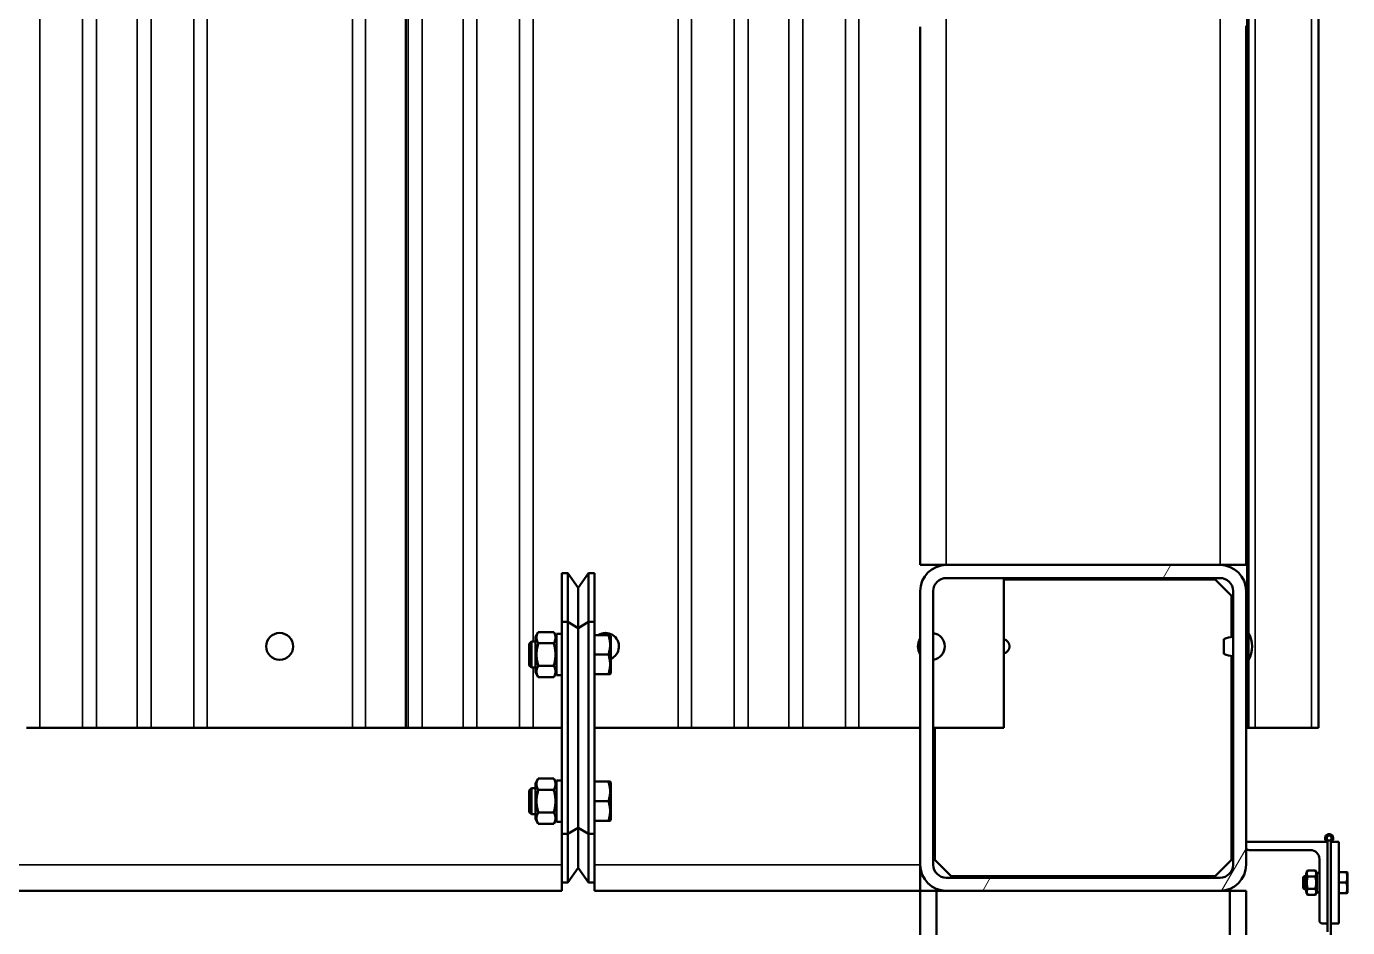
# Model space of a CAD drawing. Header units: millimetres. Extents: x 0 to 25230, y 0 to 17820.
# Drawn here: x 6666 to 7274, y 6576 to 6991 of the extents above; entities that cross this region are included whole.
import ezdxf

# ---------------------------------------------------------------- set-up
doc = ezdxf.new("R2010")
doc.units = ezdxf.units.MM
doc.header["$LTSCALE"] = 30
for name, color, linetype, lineweight in [('Видимые тонкие (ГОСТ)', 7, 'Continuous', 35), ('Видимый контур (ГОСТ)', 7, 'Continuous', 50), ('Штриховка (ГОСТ)', 7, 'Continuous', 18)]:
    doc.layers.add(name, color=color, linetype=linetype, lineweight=lineweight)

msp = doc.modelspace()

# ---------------------------------------------------------------- hatches: boundary and pattern name
at = {"layer": 'Штриховка (ГОСТ)'}
h = msp.add_hatch(dxfattribs=at)
h.set_pattern_fill('ANSI31', color=256, scale=762, angle=14.9999778, style=0)
h.set_pattern_definition([(60, (0, 0), (-82.4889, 47.625), [])])
edge = h.paths.add_edge_path()
edge.add_ellipse((7089.3456, 6605.0684), major_axis=(0, -12), ratio=1, start_angle=270, end_angle=360)
edge.add_line((7089.3456, 6593.0684), (7215.3456, 6593.0684))
edge.add_ellipse((7215.3456, 6605.0684), major_axis=(12, 0), ratio=1, start_angle=270, end_angle=360)
edge.add_line((7227.3456, 6605.0684), (7227.3456, 6731.0684))
edge.add_ellipse((7215.3456, 6731.0684), major_axis=(0, 12), ratio=1, start_angle=270, end_angle=360)
edge.add_line((7215.3456, 6743.0684), (7089.3456, 6743.0684))
edge.add_ellipse((7089.3456, 6731.0684), major_axis=(-12, 0), ratio=1, start_angle=270, end_angle=360)
edge.add_line((7077.3456, 6731.0684), (7077.3456, 6605.0684))
edge = h.paths.add_edge_path(flags=0)
edge.add_line((7089.3456, 6737.0684), (7215.3456, 6737.0684))
edge.add_ellipse((7215.3456, 6731.0684), major_axis=(6, 0), ratio=1, start_angle=0, end_angle=90, ccw=False)
edge.add_line((7221.3456, 6731.0684), (7221.3456, 6605.0684))
edge.add_ellipse((7215.3456, 6605.0684), major_axis=(0, -6), ratio=1, start_angle=0, end_angle=90, ccw=False)
edge.add_line((7215.3456, 6599.0684), (7089.3456, 6599.0684))
edge.add_ellipse((7089.3456, 6605.0684), major_axis=(-6, 0), ratio=1, start_angle=0, end_angle=90, ccw=False)
edge.add_line((7083.3456, 6605.0684), (7083.3456, 6731.0684))
edge.add_ellipse((7089.3456, 6731.0684), major_axis=(0, 6), ratio=1, start_angle=0, end_angle=90, ccw=False)

# ---------------------------------------------------------------- linework, layer by layer
at = {"layer": 'Видимые тонкие (ГОСТ)'}
for p, q in [((7231.4627, 6668.0684), (7231.4627, 8453.0684)), ((7257.4594, 6668.0684), (7257.4594, 8453.0684)), ((6672.0415, 8415.5684), (6672.0415, 6668.0684)), ((6691.6902, 8415.5684), (6691.6902, 6668.0684)), ((6698.0923, 8415.5684), (6698.0923, 6668.0684)), ((6716.877, 8415.5684), (6716.877, 6668.0684)), ((6723.2792, 6668.0684), (6723.2792, 8415.5684)), ((6742.9273, 8415.5684), (6742.9273, 6668.0684)), ((6749.0901, 8415.5684), (6749.0901, 6668.0684)), ((6815.9424, 8415.5684), (6815.9424, 6668.0684)), ((6822.0464, 8415.5684), (6822.0464, 6668.0684)), ((6841.6902, 8415.5684), (6841.6902, 6668.0684)), ((6848.0923, 8415.5684), (6848.0923, 6668.0684)), ((6866.877, 8415.5684), (6866.877, 6668.0684)), ((6873.2791, 8415.5684), (6873.2791, 6668.0684)), ((6892.9278, 8415.5684), (6892.9278, 6668.0684)), ((6965.8788, 8415.5684), (6965.8788, 6668.0684)), ((6972.0415, 8415.5684), (6972.0415, 6668.0684)), ((6991.6902, 8415.5684), (6991.6902, 6668.0684)), ((6998.0923, 8415.5684), (6998.0923, 6668.0684)), ((7016.877, 8415.5684), (7016.877, 6668.0684)), ((7023.2791, 8415.5684), (7023.2791, 6668.0684)), ((7042.9278, 8415.5684), (7042.9278, 6668.0684)), ((7049.0905, 8415.5684), (7049.0905, 6668.0684)), ((6899.0905, 8353.3184), (6899.0905, 6707.8184)), ((7089.3456, 6743.0684), (7089.3456, 7007.7085)), ((7215.3456, 6743.0684), (7215.3456, 7008.2335)), ((7227.7956, 6703.7684), (7227.7956, 6707.3684)), ((6899.0905, 6695.8184), (6899.0905, 6668.0684)), ((6912.3456, 6605.0684), (6648.9615, 6605.0684)), ((7077.3456, 6605.0684), (6927.3456, 6605.0684))]:
    msp.add_line(p, q, dxfattribs=at)
at = {"layer": 'Видимый контур (ГОСТ)'}
for p, q in [((7227.8706, 6668.0684), (7227.8706, 8453.0684)), ((7228.3956, 6668.0684), (7228.3956, 8453.0684)), ((7260.6456, 6668.0684), (7260.6456, 8452.854)), ((6840.5397, 8415.5684), (6840.5397, 6668.0684)), ((7077.3456, 6743.0684), (7077.3456, 6990.7379)), ((7227.3456, 6743.0684), (7227.3456, 6991.2629)), ((6915.1192, 6739.3184), (6912.3456, 6739.3184)), ((6912.3456, 6716.8184), (6912.3456, 6739.3184)), ((6919.8456, 6732.5684), (6915.1192, 6739.3184)), ((6915.1192, 6739.3184), (6915.1192, 6716.8184)), ((6924.572, 6739.3184), (6919.8456, 6732.5684)), ((6924.572, 6739.3184), (6927.3456, 6739.3184)), ((6924.572, 6716.8184), (6924.572, 6739.3184)), ((6927.3456, 6739.3184), (6927.3456, 6716.8184)), ((7089.3456, 6743.0684), (7077.3456, 6743.0684)), ((7215.3456, 6743.0684), (7089.3456, 6743.0684)), ((7227.3456, 6743.0684), (7215.3456, 6743.0684)), ((7089.3456, 6737.0684), (7215.3456, 6737.0684)), ((7115.8788, 6737.0684), (7115.8788, 6668.0684)), ((7213.0956, 6736.3184), (7115.8788, 6736.3184)), ((7148.4603, 6737.0684), (7148.4603, 6736.3184)), ((7220.5956, 6728.8184), (7213.0956, 6736.3184)), ((6919.8456, 6732.5684), (6919.8456, 6714.0225)), ((6919.8456, 6714.0225), (6919.8456, 6732.5684)), ((7077.3456, 6731.0684), (7077.3456, 6605.0684)), ((7083.3456, 6605.0684), (7083.3456, 6731.0684)), ((7220.5956, 6709.9332), (7220.5956, 6728.8184)), ((7221.3456, 6731.0684), (7221.3456, 6605.0684)), ((7227.3456, 6605.0684), (7227.3456, 6731.0684)), ((6915.1192, 6716.8184), (6912.3456, 6716.8184)), ((6912.3456, 6619.3184), (6912.3456, 6716.8184)), ((6919.8456, 6714.0225), (6915.1192, 6716.8184)), ((6915.1192, 6716.8184), (6915.1192, 6619.3184)), ((6924.572, 6716.8184), (6919.8456, 6714.0225)), ((6924.572, 6716.8184), (6927.3456, 6716.8184)), ((6924.572, 6619.3184), (6924.572, 6716.8184)), ((6927.3456, 6716.8184), (6927.3456, 6619.3184)), ((6900.1956, 6709.9184), (6901.5191, 6712.2107)), ((6900.1956, 6709.9184), (6900.1956, 6693.7184)), ((6901.5191, 6712.2107), (6908.6221, 6712.2107)), ((6909.9456, 6709.9184), (6908.6221, 6712.2107)), ((6909.9456, 6692.3309), (6909.9456, 6711.3059)), ((6912.3456, 6711.3059), (6909.9456, 6711.3059)), ((6919.8456, 6714.0225), (6919.8456, 6622.1144)), ((6919.8456, 6622.1144), (6919.8456, 6714.0225)), ((6933.782, 6710.8184), (6927.3456, 6710.8184)), ((6934.5858, 6710.8184), (6933.782, 6710.8184)), ((6934.8456, 6710.3684), (6934.5858, 6710.8184)), ((6934.8456, 6710.3684), (6934.8456, 6693.2684)), ((7217.1306, 6708.9736), (7217.1306, 6702.1633)), ((6897.3456, 6706.8184), (6898.3456, 6707.8184)), ((6897.3456, 6696.8184), (6897.3456, 6706.8184)), ((6898.3456, 6707.8184), (6898.3456, 6695.8184)), ((6900.1956, 6707.8184), (6898.3456, 6707.8184)), ((6901.5191, 6707.0146), (6908.6221, 6707.0146)), ((7227.7956, 6707.3684), (7227.3456, 6707.3684)), ((7227.7956, 6703.7684), (7227.3456, 6703.7684)), ((6897.3456, 6696.8184), (6898.3456, 6695.8184)), ((6901.5191, 6696.6223), (6908.6221, 6696.6223)), ((6933.782, 6701.8184), (6927.3456, 6701.8184)), ((7220.5956, 6607.3184), (7220.5956, 6701.2037)), ((6900.1956, 6695.8184), (6898.3456, 6695.8184)), ((6900.1956, 6693.7184), (6901.5191, 6691.4261)), ((6901.5191, 6691.4261), (6908.6221, 6691.4261)), ((6909.9456, 6693.7184), (6908.6221, 6691.4261)), ((6912.3456, 6692.3309), (6909.9456, 6692.3309)), ((6933.782, 6692.8184), (6927.3456, 6692.8184)), ((6933.782, 6692.8184), (6934.5858, 6692.8184)), ((6934.8456, 6693.2684), (6934.5858, 6692.8184)), ((6672.0415, 6668.0684), (6665.8788, 6668.0684)), ((6691.6902, 6668.0684), (6672.0415, 6668.0684)), ((6691.6902, 6668.0684), (6698.0923, 6668.0684)), ((6716.877, 6668.0684), (6698.0923, 6668.0684)), ((6716.877, 6668.0684), (6723.2792, 6668.0684)), ((6742.9273, 6668.0684), (6723.2792, 6668.0684)), ((6749.0901, 6668.0684), (6742.9273, 6668.0684)), ((6815.9424, 6668.0684), (6749.0901, 6668.0684)), ((6822.0464, 6668.0684), (6815.9424, 6668.0684)), ((6840.5397, 6668.0684), (6822.0464, 6668.0684)), ((6841.6902, 6668.0684), (6840.5397, 6668.0684)), ((6841.6902, 6668.0684), (6848.0923, 6668.0684)), ((6866.877, 6668.0684), (6848.0923, 6668.0684)), ((6866.877, 6668.0684), (6873.2791, 6668.0684)), ((6892.9278, 6668.0684), (6873.2791, 6668.0684)), ((6899.0905, 6668.0684), (6892.9278, 6668.0684)), ((6912.3456, 6668.0684), (6899.0905, 6668.0684)), ((6965.8788, 6668.0684), (6927.3456, 6668.0684)), ((6972.0415, 6668.0684), (6965.8788, 6668.0684)), ((6991.6902, 6668.0684), (6972.0415, 6668.0684)), ((6991.6902, 6668.0684), (6998.0923, 6668.0684)), ((7016.877, 6668.0684), (6998.0923, 6668.0684)), ((7016.877, 6668.0684), (7023.2791, 6668.0684)), ((7042.9278, 6668.0684), (7023.2791, 6668.0684)), ((7049.0905, 6668.0684), (7042.9278, 6668.0684)), ((7077.3456, 6668.0684), (7049.0905, 6668.0684)), ((7115.8788, 6668.0684), (7083.3456, 6668.0684)), ((7084.0956, 6668.0684), (7084.0956, 6607.3184)), ((7228.3956, 6668.0684), (7227.8706, 6668.0684)), ((7231.4627, 6668.0684), (7228.3956, 6668.0684)), ((7257.4594, 6668.0684), (7231.4627, 6668.0684)), ((7257.4594, 6668.0684), (7260.6456, 6668.0684)), ((6900.1956, 6642.4184), (6901.5191, 6644.7107)), ((6900.1956, 6642.4184), (6900.1956, 6626.2184)), ((6901.5191, 6644.7107), (6908.6221, 6644.7107)), ((6909.9456, 6642.4184), (6908.6221, 6644.7107)), ((6909.9456, 6624.8309), (6909.9456, 6643.8059)), ((6912.3456, 6643.8059), (6909.9456, 6643.8059)), ((6933.782, 6643.3184), (6927.3456, 6643.3184)), ((6934.5858, 6643.3184), (6933.782, 6643.3184)), ((6934.8456, 6642.8684), (6934.5858, 6643.3184)), ((6934.8456, 6642.8684), (6934.8456, 6625.7684)), ((6897.3456, 6639.3184), (6898.3456, 6640.3184)), ((6897.3456, 6629.3184), (6897.3456, 6639.3184)), ((6898.3456, 6640.3184), (6898.3456, 6628.3184)), ((6900.1956, 6640.3184), (6898.3456, 6640.3184)), ((6901.5191, 6639.5146), (6908.6221, 6639.5146)), ((6897.3456, 6629.3184), (6898.3456, 6628.3184)), ((6933.782, 6634.3184), (6927.3456, 6634.3184)), ((6900.1956, 6628.3184), (6898.3456, 6628.3184)), ((6900.1956, 6626.2184), (6901.5191, 6623.9261)), ((6901.5191, 6629.1223), (6908.6221, 6629.1223)), ((6901.5191, 6623.9261), (6908.6221, 6623.9261)), ((6909.9456, 6626.2184), (6908.6221, 6623.9261)), ((6912.3456, 6624.8309), (6909.9456, 6624.8309)), ((6933.782, 6625.3184), (6927.3456, 6625.3184)), ((6933.782, 6625.3184), (6934.5858, 6625.3184)), ((6934.8456, 6625.7684), (6934.5858, 6625.3184)), ((6915.1192, 6619.3184), (6912.3456, 6619.3184)), ((6912.3456, 6596.8184), (6912.3456, 6619.3184)), ((6919.8456, 6622.1144), (6915.1192, 6619.3184)), ((6915.1192, 6619.3184), (6915.1192, 6596.8184)), ((6924.572, 6619.3184), (6919.8456, 6622.1144)), ((6919.8456, 6622.1144), (6919.8456, 6603.5684)), ((6919.8456, 6603.5684), (6919.8456, 6622.1144)), ((6924.572, 6596.8184), (6924.572, 6619.3184)), ((6924.572, 6619.3184), (6927.3456, 6619.3184)), ((6927.3456, 6619.3184), (6927.3456, 6596.8184)), ((7264.8456, 6615.5684), (7227.3456, 6615.5684)), ((7228.6956, 6611.8184), (7256.9706, 6611.8184)), ((7264.8456, 6578.0684), (7264.8456, 6615.5684)), ((7264.8456, 6614.8184), (7264.8456, 6574.209)), ((7266.3456, 6615.5684), (7266.3456, 6578.0684)), ((7266.3456, 6615.5684), (7270.0956, 6615.5684)), ((7266.3456, 4141.0996), (7266.3456, 6614.8184)), ((7270.0956, 6615.5684), (7270.0956, 6578.0684)), ((7077.3456, 6605.0684), (7077.3456, 6593.0684)), ((7084.0956, 6607.3184), (7091.5956, 6599.8184)), ((7213.0956, 6599.8184), (7220.5956, 6607.3184)), ((7261.0956, 6607.6934), (7261.0956, 6579.4184)), ((6919.8456, 6603.5684), (6915.1192, 6596.8184)), ((6919.8456, 6603.5684), (6924.572, 6596.8184)), ((7215.3456, 6599.0684), (7089.3456, 6599.0684)), ((7091.5956, 6599.8184), (7213.0956, 6599.8184)), ((7253.5956, 6599.3184), (7254.0956, 6599.8184)), ((7253.5956, 6594.3184), (7253.5956, 6599.3184)), ((7254.0956, 6599.8184), (7254.0956, 6593.8184)), ((7255.0206, 6599.8184), (7254.0956, 6599.8184)), ((7255.0206, 6601.2059), (7255.7375, 6602.4476)), ((7255.0206, 6601.2059), (7255.0206, 6592.4309)), ((7255.7375, 6602.4476), (7259.1787, 6602.4476)), ((7255.7375, 6599.633), (7259.1787, 6599.633)), ((7259.8956, 6601.2059), (7259.1787, 6602.4476)), ((7259.8956, 6592.2434), (7259.8956, 6601.3934)), ((7261.0956, 6601.3934), (7259.8956, 6601.3934)), ((7273.4945, 6601.6934), (7270.0956, 6601.6934)), ((7273.9299, 6601.6934), (7273.4945, 6601.6934)), ((7274.0706, 6601.4497), (7273.9299, 6601.6934)), ((7274.0706, 6601.4497), (7274.0706, 6592.1872)), ((6912.3456, 6593.0684), (6647.0646, 6593.0684)), ((6915.1192, 6596.8184), (6912.3456, 6596.8184)), ((6912.3456, 6596.8184), (6912.3456, 6593.0684)), ((6924.572, 6596.8184), (6927.3456, 6596.8184)), ((6927.3456, 6596.8184), (6927.3456, 6593.0684)), ((7077.3456, 6593.0684), (6927.3456, 6593.0684)), ((7077.3456, 6480.5684), (7077.3456, 6593.0684)), ((7084.8456, 6593.0684), (7077.3456, 6593.0684)), ((7084.8456, 6593.0684), (7089.3456, 6593.0684)), ((7084.8456, 6480.5684), (7084.8456, 6593.0684)), ((7089.3456, 6593.0684), (7215.3456, 6593.0684)), ((7215.3456, 6593.0684), (7219.8456, 6593.0684)), ((7227.3456, 6593.0684), (7219.8456, 6593.0684)), ((7219.8456, 6593.0684), (7219.8456, 6480.5684)), ((7227.3456, 6593.0684), (7227.3456, 6480.5684)), ((7253.5956, 6594.3184), (7254.0956, 6593.8184)), ((7255.0206, 6593.8184), (7254.0956, 6593.8184)), ((7255.7375, 6594.0039), (7259.1787, 6594.0039)), ((7273.4945, 6596.8184), (7270.0956, 6596.8184)), ((7255.0206, 6592.4309), (7255.7375, 6591.1893)), ((7255.7375, 6591.1893), (7259.1787, 6591.1893)), ((7259.8956, 6592.4309), (7259.1787, 6591.1893)), ((7261.0956, 6592.2434), (7259.8956, 6592.2434)), ((7273.4945, 6591.9434), (7270.0956, 6591.9434)), ((7273.4945, 6591.9434), (7273.9299, 6591.9434)), ((7274.0706, 6592.1872), (7273.9299, 6591.9434)), ((7262.4456, 6578.0684), (7264.8456, 6578.0684)), ((7266.3456, 6578.0684), (7270.0956, 6578.0684))]:
    msp.add_line(p, q, dxfattribs=at)
for centre, radius in [((6782.4655, 6705.5684), 6.1913), ((7265.5956, 6617.334), 1.125)]:
    msp.add_circle(centre, radius, dxfattribs=at)
for centre, radius, start, end in [((7089.3456, 6731.0684), 12, 90, 180), ((7215.3456, 6731.0684), 12, 0, 90), ((7089.3456, 6731.0684), 6, 90, 180), ((7215.3456, 6731.0684), 6, 0, 90), ((6932.4655, 6705.5684), 6.1913, 292.6081559, 122.0083427), ((7082.4655, 6705.5684), 6.1913, 145.7877422, 214.2122578), ((7082.4655, 6705.5684), 6.1913, 278.1722377, 81.8277623), ((7115.0471, 6705.5684), 3.4052, 284.1369698, 75.8630302), ((7222.1327, 6697.6464), 12.3825, 93.6444602, 113.8262664), ((7218.3524, 6705.5684), 11.7982, 328.3476918, 31.6523082), ((7227.7956, 6707.9684), 0.6, 270, 277.1807558), ((7227.7956, 6703.1684), 0.6, 82.8192442, 90), ((7222.1327, 6713.4905), 12.3825, 246.1737336, 266.3555398), ((7265.5956, 6617.334), 1.875, 311.8103149, 228.1896851), ((7228.6956, 6613.1684), 1.35, 180, 270), ((7256.9706, 6607.6934), 4.125, 0, 90), ((7263.3456, 6614.8184), 1.5, 0, 48.1896851), ((7267.8456, 6614.8184), 1.5, 131.8103149, 180), ((7089.3456, 6605.0684), 12, 180, 270), ((7089.3456, 6605.0684), 6, 180, 270), ((7215.3456, 6605.0684), 6, 270, 0), ((7215.3456, 6605.0684), 12, 270, 0), ((7262.4456, 6579.4184), 1.35, 180, 270)]:
    msp.add_arc(centre, radius, start, end, dxfattribs=at)
for points, weights in [([(6901.5191, 6712.2107), (6900.0191, 6709.6127), (6901.5191, 6707.0146)], [1, 1.15470053838, 1]), ([(6908.6221, 6707.0146), (6910.1221, 6709.6127), (6908.6221, 6712.2107)], [1, 1.15470053838, 1]), ([(6933.782, 6710.8184), (6935.282, 6706.3184), (6933.782, 6701.8184)], [1.16025403784, 1.33974596216, 1.16025403784]), ([(6901.5191, 6707.0146), (6900.0191, 6701.8184), (6901.5191, 6696.6223)], [1, 1.15470053838, 1]), ([(6908.6221, 6696.6223), (6910.1221, 6701.8184), (6908.6221, 6707.0146)], [1, 1.15470053838, 1]), ([(6901.5191, 6696.6223), (6900.0191, 6694.0242), (6901.5191, 6691.4261)], [1, 1.15470053838, 1]), ([(6908.6221, 6691.4261), (6910.1221, 6694.0242), (6908.6221, 6696.6223)], [1, 1.15470053838, 1]), ([(6933.782, 6701.8184), (6935.282, 6697.3184), (6933.782, 6692.8184)], [1.16025403784, 1.33974596216, 1.16025403784]), ([(6901.5191, 6644.7107), (6900.0191, 6642.1127), (6901.5191, 6639.5146)], [1, 1.15470053838, 1]), ([(6908.6221, 6639.5146), (6910.1221, 6642.1127), (6908.6221, 6644.7107)], [1, 1.15470053838, 1]), ([(6933.782, 6643.3184), (6935.282, 6638.8184), (6933.782, 6634.3184)], [1.16025403784, 1.33974596216, 1.16025403784]), ([(6901.5191, 6639.5146), (6900.0191, 6634.3184), (6901.5191, 6629.1223)], [1, 1.15470053838, 1]), ([(6908.6221, 6629.1223), (6910.1221, 6634.3184), (6908.6221, 6639.5146)], [1, 1.15470053838, 1]), ([(6933.782, 6634.3184), (6935.282, 6629.8184), (6933.782, 6625.3184)], [1.16025403784, 1.33974596216, 1.16025403784]), ([(6901.5191, 6629.1223), (6900.0191, 6626.5242), (6901.5191, 6623.9261)], [1, 1.15470053838, 1]), ([(6908.6221, 6623.9261), (6910.1221, 6626.5242), (6908.6221, 6629.1223)], [1, 1.15470053838, 1]), ([(7255.7375, 6602.4476), (7254.925, 6601.0403), (7255.7375, 6599.633)], [1, 1.15470053838, 1]), ([(7255.7375, 6599.633), (7254.925, 6596.8184), (7255.7375, 6594.0039)], [1, 1.15470053838, 1]), ([(7259.1787, 6599.633), (7259.9912, 6601.0403), (7259.1787, 6602.4476)], [1, 1.15470053838, 1]), ([(7259.1787, 6594.0039), (7259.9912, 6596.8184), (7259.1787, 6599.633)], [1, 1.15470053838, 1]), ([(7273.4945, 6601.6934), (7274.307, 6599.2559), (7273.4945, 6596.8184)], [1.16025403784, 1.33974596216, 1.16025403784]), ([(7255.7375, 6594.0039), (7254.925, 6592.5966), (7255.7375, 6591.1893)], [1, 1.15470053838, 1]), ([(7259.1787, 6591.1893), (7259.9912, 6592.5966), (7259.1787, 6594.0039)], [1, 1.15470053838, 1]), ([(7273.4945, 6596.8184), (7274.307, 6594.3809), (7273.4945, 6591.9434)], [1.16025403784, 1.33974596216, 1.16025403784])]:
    msp.add_rational_spline(points, weights, degree=2, dxfattribs=at)

doc.saveas('drawing.dxf')
